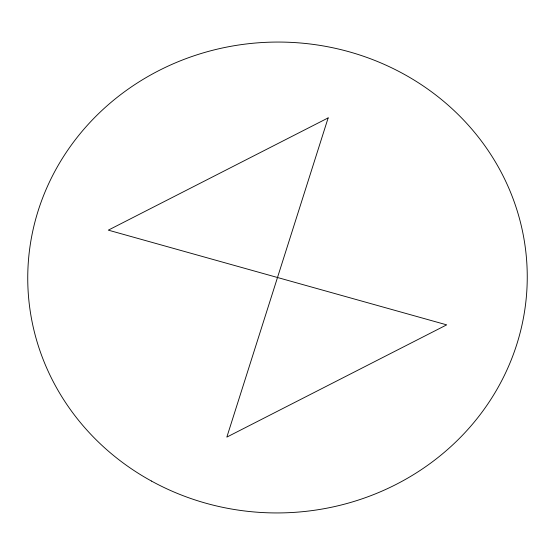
<?xml version="1.0" encoding="UTF-8"?>
<svg xmlns="http://www.w3.org/2000/svg" width="555" height="555" viewBox="0 0 555 555"><rect width="100%" height="100%" fill="white"/><g stroke="black" fill="none" stroke-linecap="round" stroke-linejoin="round"><path stroke-width="0.83" d="M328.158 117.896L226.842 437.104L446.685 324.855L108.315 230.145L328.158 117.896M151.473 481.06A249.757 235.431 -1.2 0 0 527.25 278.173A249.757 235.431 -1.2 0 0 153.777 73.267A249.757 235.431 -1.2 0 0 151.473 481.06"/></g></svg>
